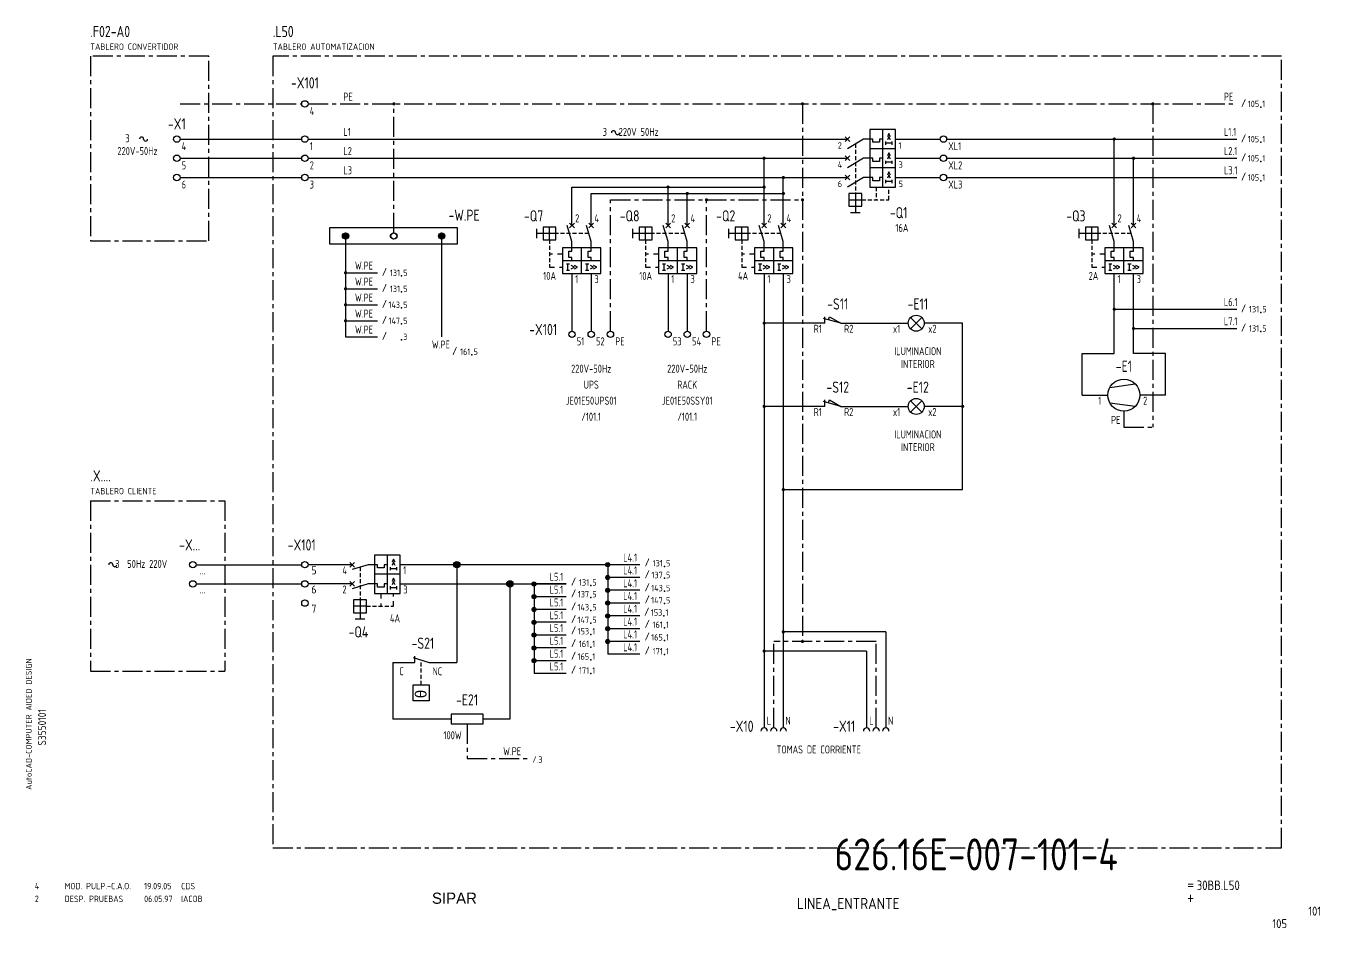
# Model space of a CAD drawing. Extents: x 10 to 414, y 6 to 288.
import ezdxf
from ezdxf.enums import TextEntityAlignment as Align

# ---------------------------------------------------------------- set-up
doc = ezdxf.new("R2010")
doc.units = 0
doc.header["$LTSCALE"] = 5
doc.header["$MEASUREMENT"] = 0
doc.header["$PDSIZE"] = -2
for name, pattern in [('CENTER', [2, 1.25, -0.25, 0.25, -0.25]), ('DASHED', [0.75, 0.5, -0.25]), ('HIDDEN', [0.38, 0.25, -0.13]), ('HIDDEN1', [0.62, 0.31, -0.31])]:
    doc.linetypes.add(name, pattern=pattern)
doc.layers.get('0').update_dxf_attribs({"linetype": 'CONTINUOUS'})
doc.layers.add('CART', color=7, linetype='CONTINUOUS')
doc.styles.add('DIN', font='DIN.shx', dxfattribs={"width": 0.85})
doc.styles.add('GREEKC', font='GREEKC.SHX')
doc.styles.add('ISO', font='DIN', dxfattribs={"width": 0.8})
doc.styles.add('N', font='ROMANS', dxfattribs={"width": 0.85, "height": 3})
doc.styles.add('SIMPLEX', font='SIMPLEX', dxfattribs={"width": 0.85})
doc.styles.add('X', font='UNIV.SHX', dxfattribs={"height": 3.5})

# ---------------------------------------------------------------- blocks, each defined once
blk = doc.blocks.new('B2-20')
at = {"linetype": 'Continuous'}
for centre, start, end in [((-1.25, 0), 0, 180), ((1.25, 0), 180, 0)]:
    blk.add_arc(centre, 1.25, start, end, dxfattribs=at)
blk = doc.blocks.new('BOX')
at = {"color": 3, "style": 'ISO', "width": 0.8}
blk.add_attdef('BOX', (0, 6), '', height=3.5, dxfattribs=at)
at = {"color": 7, "style": 'ISO', "width": 0.8}
blk.add_attdef('DESC', (0, 2), '', height=2, dxfattribs=at)
blk = doc.blocks.new('NOTA')
at = {"color": 5, "linetype": 'Continuous'}
blk.add_line((0, 0), (0, 0), dxfattribs=at)
at = {"color": 3, "style": 'DIN', "width": 0.8}
blk.add_attdef('NOME', text='', height=3.5, dxfattribs=at).set_placement((0, 0), align=Align.MIDDLE)
at = {"color": 7, "style": 'SIMPLEX', "flags": 9}
for tag, p in [('TIPO', (-2.04, -5.14)), ('QUADRO', (-2.04, -7.64))]:
    blk.add_attdef(tag, p, '', height=1, dxfattribs=at)
blk = doc.blocks.new('NORMALE')
at = {"color": 7}
blk.add_circle((0, 0), 1, dxfattribs=at)
at = {"color": 7, "style": 'SIMPLEX', "flags": 9}
for tag, p in [('QUADRO', (-7.5, 4)), ('SEZIONE', (-7.5, 2.5)), ('NUMO', (-7.5, 1)), ('NUMM', (-7.5, -0.5)), ('NOTEM', (-7.5, -2)), ('NOTEV', (-7.5, -3.5)), ('UTENZA', (-7.5, -5)), ('RIP', (-7.5, -6.5)), ('RAGGIO', (-7.5, -8))]:
    blk.add_attdef(tag, p, '', height=1, dxfattribs=at)
at = {"color": 3, "style": 'SIMPLEX', "flags": 8}
for tag, p in [('NUMI', (1.5, 0.5)), ('MORSETTIERA', (1.5, -2.5))]:
    blk.add_attdef(tag, p, '', height=2, dxfattribs=at)
blk = doc.blocks.new('B5-3')
at = {"linetype": 'Continuous', "const_width": 0.5}
blk.add_lwpolyline([(-0.25, 0, 1), (0.25, 0, 1)], format="xyb", close=True, dxfattribs=at)
blk = doc.blocks.new('CEI1076')
blk.add_point((-3.5, -1))
at = {"style": 'ISO'}
blk.add_text('/', height=2.5, dxfattribs=at).set_placement((-8, -1), align=Align.RIGHT)
for tag, height, style, flags, p in [('FG', 2, 'ISO', 8, (-4, -1)), ('#LINEA', 2.5, 'SIMPLEX', 1, (13.5, -4))]:
    blk.add_attdef(tag, text='', height=height, dxfattribs=dict(style=style, flags=flags)).set_placement(p, align=Align.RIGHT)
for tag, p, height, style, flags in [('CAT', (-3, -1), 2, 'ISO', 8), ('PRES', (2.5, -8.5), 2.5, 'SIMPLEX', 9)]:
    blk.add_attdef(tag, p, '', height=height, dxfattribs=dict(style=style, flags=flags))
at = {"color": 7, "linetype": 'Continuous', "style": 'ISO'}
blk.add_attdef('NOME', (3.5, 1), '', height=2.5, dxfattribs=at)
blk = doc.blocks.new('CEI1250')
for radius in [1, 0.75, 0.5, 0.25]:
    blk.add_circle((0, 0), radius)
blk = doc.blocks.new('CROCE')
at = {"color": 7, "linetype": 'DASHED'}
for p, q in [((-0.73, 0.73), (0.73, -0.73)), ((0.73, 0.73), (-0.73, -0.73))]:
    blk.add_line(p, q, dxfattribs=at)
blk = doc.blocks.new('REV2')
at = {"color": 3, "style": 'DIN'}
for s, width, p in [('2', 0.9, (12.45, 13.79)), ('DESP. PRUEBAS', 0.8, (21.76, 13.79)), ('06.05.97', 0.9, (46.59, 13.79)), ('IACOB', 0.9, (58.16, 13.79))]:
    blk.add_text(s, height=2, dxfattribs=dict(at, width=width)).set_placement(p)
blk = doc.blocks.new('3333')
at = {"color": 3, "style": 'DIN'}
for s, width, p in [('4', 0.9, (12.45, 17.79)), ('MOD. PULP.-C.A.O.', 0.8, (21.76, 17.79)), ('19.09.05', 0.9, (46.59, 17.79)), ('CDS', 0.9, (58.16, 17.79))]:
    blk.add_text(s, height=2, dxfattribs=dict(at, width=width)).set_placement(p)

msp = doc.modelspace()

# ---------------------------------------------------------------- linework, layer by layer
at = {"linetype": 'CENTER'}
for p, q in [((57.81, 263.22), (95.81, 263.22)), ((97.81, 263.22), (387.81, 263.22)), ((124.62, 222.92), (124.62, 263.22)), ((252.22, 263.22), (252.22, 95.22)), ((361.58, 263.22), (361.58, 162.22)), ((192.22, 192.22), (192.22, 233.22)), ((192.22, 233.22), (252.22, 233.22)), ((222.22, 192.22), (222.22, 233.22)), ((352.58, 167.22), (352.58, 162.22)), ((352.58, 162.22), (361.58, 162.22)), ((243.22, 68.22), (243.22, 95.22)), ((275.22, 95.22), (243.22, 95.22)), ((275.22, 68.22), (275.22, 95.22)), ((147.44, 69.48), (147.44, 58.69)), ((147.44, 58.69), (166.33, 58.69))]:
    msp.add_line(p, q, dxfattribs=at)
for p, q in [((281.22, 255.22), (273.22, 255.22)), ((273.22, 255.22), (273.22, 237.22)), ((277.22, 255.22), (277.22, 237.22)), ((281.22, 237.22), (281.22, 255.22)), ((57.81, 252.22), (95.81, 252.22)), ((97.81, 252.22), (266.22, 252.22)), ((271.22, 252.22), (266.22, 249.22)), ((274.22, 252.22), (271.22, 252.22)), ((274.22, 251.22), (274.22, 252.22)), ((276.22, 251.22), (274.22, 251.22)), ((276.22, 252.22), (276.22, 251.22)), ((277.22, 252.22), (276.22, 252.22)), ((278.22, 250.47), (278.22, 251.47)), ((280.22, 250.97), (278.22, 250.97)), ((279.22, 253.97), (278.72, 252.97)), ((279.22, 252.97), (278.72, 251.97)), ((279.72, 252.97), (279.22, 253.97)), ((279.72, 251.97), (279.22, 252.97)), ((280.22, 250.47), (280.22, 251.47)), ((281.22, 252.22), (295.22, 252.22)), ((297.22, 252.22), (387.81, 252.22)), ((349.58, 225.22), (349.58, 252.22)), ((281.22, 249.22), (273.22, 249.22)), ((279.22, 247.97), (278.72, 246.97)), ((279.22, 246.97), (278.72, 245.97)), ((279.72, 246.97), (279.22, 247.97)), ((279.72, 245.97), (279.22, 246.97)), ((57.81, 246.22), (95.81, 246.22)), ((97.81, 246.22), (266.22, 246.22)), ((240.22, 225.22), (240.22, 246.22)), ((271.22, 246.22), (266.22, 243.22)), ((274.22, 246.22), (271.22, 246.22)), ((281.22, 243.22), (273.22, 243.22)), ((274.22, 245.22), (274.22, 246.22)), ((276.22, 245.22), (274.22, 245.22)), ((277.22, 246.22), (276.22, 246.22)), ((276.22, 246.22), (276.22, 245.22)), ((278.22, 244.47), (278.22, 245.47)), ((280.22, 244.97), (278.22, 244.97)), ((280.22, 244.47), (280.22, 245.47)), ((281.22, 246.22), (295.22, 246.22)), ((297.22, 246.22), (387.81, 246.22)), ((355.58, 225.22), (355.58, 246.22)), ((57.81, 240.22), (95.81, 240.22)), ((97.81, 240.22), (266.22, 240.22)), ((246.22, 225.22), (246.22, 240.22)), ((271.22, 240.22), (266.22, 237.22)), ((274.22, 240.22), (271.22, 240.22)), ((274.22, 239.22), (274.22, 240.22)), ((276.22, 239.22), (274.22, 239.22)), ((276.22, 240.22), (276.22, 239.22)), ((277.22, 240.22), (276.22, 240.22)), ((278.22, 238.47), (278.22, 239.47)), ((280.22, 238.97), (278.22, 238.97)), ((279.22, 241.97), (278.72, 240.97)), ((279.22, 240.97), (278.72, 239.97)), ((279.72, 240.97), (279.22, 241.97)), ((279.72, 239.97), (279.22, 240.97)), ((280.22, 238.47), (280.22, 239.47)), ((281.22, 240.22), (295.22, 240.22)), ((297.22, 240.22), (387.81, 240.22)), ((180.22, 225.22), (180.22, 237.22)), ((186.22, 225.22), (186.22, 235.22)), ((210.22, 225.22), (210.22, 237.22)), ((216.22, 225.22), (216.22, 235.22)), ((266.72, 235.22), (266.72, 231.22)), ((270.72, 235.22), (266.72, 235.22)), ((268.72, 235.22), (268.72, 229.22)), ((270.72, 231.22), (270.72, 235.22)), ((273.22, 237.22), (281.22, 237.22)), ((266.72, 233.22), (270.72, 233.22)), ((266.72, 231.22), (270.72, 231.22)), ((270.22, 229.22), (267.22, 229.22)), ((169.22, 221.22), (169.22, 224.22)), ((175.22, 222.72), (169.22, 222.72)), ((175.22, 224.72), (171.22, 224.72)), ((171.22, 224.72), (171.22, 220.72)), ((173.22, 220.72), (173.22, 224.72)), ((175.22, 220.72), (175.22, 224.72)), ((180.22, 220.22), (178.72, 225.22)), ((186.22, 220.22), (184.72, 225.22)), ((199.22, 221.22), (199.22, 224.22)), ((205.22, 222.72), (199.22, 222.72)), ((201.22, 224.72), (201.22, 220.72)), ((205.22, 224.72), (201.22, 224.72)), ((203.22, 220.72), (203.22, 224.72)), ((205.22, 220.72), (205.22, 224.72)), ((210.22, 220.22), (208.72, 225.22)), ((216.22, 220.22), (214.72, 225.22)), ((229.22, 221.22), (229.22, 224.22)), ((235.22, 222.72), (229.22, 222.72)), ((235.22, 224.72), (231.22, 224.72)), ((231.22, 224.72), (231.22, 220.72)), ((233.22, 220.72), (233.22, 224.72)), ((235.22, 220.72), (235.22, 224.72)), ((240.22, 220.22), (238.72, 225.22)), ((246.22, 220.22), (244.72, 225.22)), ((338.58, 221.22), (338.58, 224.22)), ((344.58, 222.72), (338.58, 222.72)), ((340.58, 224.72), (340.58, 220.72)), ((344.58, 224.72), (340.58, 224.72)), ((342.58, 220.72), (342.58, 224.72)), ((344.58, 220.72), (344.58, 224.72)), ((349.58, 220.22), (348.08, 225.22)), ((355.58, 220.22), (354.08, 225.22)), ((109.51, 221.94), (109.51, 190.44)), ((139.51, 221.94), (139.51, 190.44)), ((171.22, 220.72), (175.22, 220.72)), ((180.22, 217.22), (180.22, 220.22)), ((186.22, 217.22), (186.22, 220.22)), ((201.22, 220.72), (205.22, 220.72)), ((210.22, 217.22), (210.22, 220.22)), ((216.22, 217.22), (216.22, 220.22)), ((231.22, 220.72), (235.22, 220.72)), ((240.22, 217.22), (240.22, 220.22)), ((246.22, 217.22), (246.22, 220.22)), ((340.58, 220.72), (344.58, 220.72)), ((349.58, 217.22), (349.58, 220.22)), ((355.58, 217.22), (355.58, 220.22)), ((189.22, 218.22), (177.22, 218.22)), ((177.22, 218.22), (177.22, 210.22)), ((179.22, 215.22), (179.22, 217.22)), ((179.22, 217.22), (180.22, 217.22)), ((180.22, 215.22), (179.22, 215.22)), ((180.22, 214.22), (180.22, 215.22)), ((183.22, 210.22), (183.22, 218.22)), ((185.22, 215.22), (185.22, 217.22)), ((185.22, 217.22), (186.22, 217.22)), ((186.22, 215.22), (185.22, 215.22)), ((186.22, 214.22), (186.22, 215.22)), ((189.22, 210.22), (189.22, 218.22)), ((219.22, 218.22), (207.22, 218.22)), ((207.22, 218.22), (207.22, 210.22)), ((209.22, 215.22), (209.22, 217.22)), ((209.22, 217.22), (210.22, 217.22)), ((210.22, 215.22), (209.22, 215.22)), ((210.22, 214.22), (210.22, 215.22)), ((213.22, 210.22), (213.22, 218.22)), ((215.22, 215.22), (215.22, 217.22)), ((215.22, 217.22), (216.22, 217.22)), ((216.22, 215.22), (215.22, 215.22)), ((216.22, 214.22), (216.22, 215.22)), ((219.22, 210.22), (219.22, 218.22)), ((249.22, 218.22), (237.22, 218.22)), ((237.22, 218.22), (237.22, 210.22)), ((239.22, 215.22), (239.22, 217.22)), ((239.22, 217.22), (240.22, 217.22)), ((240.22, 215.22), (239.22, 215.22)), ((240.22, 214.22), (240.22, 215.22)), ((243.22, 210.22), (243.22, 218.22)), ((245.22, 217.22), (246.22, 217.22)), ((245.22, 215.22), (245.22, 217.22)), ((246.22, 215.22), (245.22, 215.22)), ((246.22, 214.22), (246.22, 215.22)), ((249.22, 210.22), (249.22, 218.22)), ((346.58, 218.22), (346.58, 210.22)), ((358.58, 218.22), (346.58, 218.22)), ((348.58, 217.22), (349.58, 217.22)), ((348.58, 215.22), (348.58, 217.22)), ((349.58, 215.22), (348.58, 215.22)), ((349.58, 214.22), (349.58, 215.22)), ((352.58, 210.22), (352.58, 218.22)), ((354.58, 215.22), (354.58, 217.22)), ((354.58, 217.22), (355.58, 217.22)), ((355.58, 215.22), (354.58, 215.22)), ((355.58, 214.22), (355.58, 215.22)), ((358.58, 210.22), (358.58, 218.22)), ((109.51, 210.44), (119.51, 210.44)), ((189.22, 214.22), (177.22, 214.22)), ((177.22, 210.22), (189.22, 210.22)), ((178.47, 213.22), (179.47, 213.22)), ((178.47, 211.22), (179.47, 211.22)), ((178.97, 211.22), (178.97, 213.22)), ((180.97, 212.22), (179.97, 212.72)), ((179.97, 211.72), (180.97, 212.22)), ((180.22, 210.22), (180.22, 192.22)), ((181.97, 212.22), (180.97, 212.72)), ((180.97, 211.72), (181.97, 212.22)), ((184.47, 213.22), (185.47, 213.22)), ((184.47, 211.22), (185.47, 211.22)), ((184.97, 211.22), (184.97, 213.22)), ((186.97, 212.22), (185.97, 212.72)), ((185.97, 211.72), (186.97, 212.22)), ((186.22, 210.22), (186.22, 192.22)), ((187.97, 212.22), (186.97, 212.72)), ((186.97, 211.72), (187.97, 212.22)), ((219.22, 214.22), (207.22, 214.22)), ((207.22, 210.22), (219.22, 210.22)), ((208.47, 213.22), (209.47, 213.22)), ((208.47, 211.22), (209.47, 211.22)), ((208.97, 211.22), (208.97, 213.22)), ((210.97, 212.22), (209.97, 212.72)), ((209.97, 211.72), (210.97, 212.22)), ((210.22, 210.22), (210.22, 192.22)), ((211.97, 212.22), (210.97, 212.72)), ((210.97, 211.72), (211.97, 212.22)), ((214.47, 213.22), (215.47, 213.22)), ((214.47, 211.22), (215.47, 211.22)), ((214.97, 211.22), (214.97, 213.22)), ((216.97, 212.22), (215.97, 212.72)), ((215.97, 211.72), (216.97, 212.22)), ((216.22, 210.22), (216.22, 192.22)), ((217.97, 212.22), (216.97, 212.72)), ((216.97, 211.72), (217.97, 212.22)), ((249.22, 214.22), (237.22, 214.22)), ((237.22, 210.22), (249.22, 210.22)), ((238.47, 213.22), (239.47, 213.22)), ((238.47, 211.22), (239.47, 211.22)), ((238.97, 211.22), (238.97, 213.22)), ((240.97, 212.22), (239.97, 212.72)), ((239.97, 211.72), (240.97, 212.22)), ((240.22, 210.22), (240.22, 68.22)), ((241.97, 212.22), (240.97, 212.72)), ((240.97, 211.72), (241.97, 212.22)), ((244.47, 213.22), (245.47, 213.22)), ((244.47, 211.22), (245.47, 211.22)), ((244.97, 211.22), (244.97, 213.22)), ((246.97, 212.22), (245.97, 212.72)), ((245.97, 211.72), (246.97, 212.22)), ((246.22, 210.22), (246.22, 68.22)), ((247.97, 212.22), (246.97, 212.72)), ((246.97, 211.72), (247.97, 212.22)), ((358.58, 214.22), (346.58, 214.22)), ((346.58, 210.22), (358.58, 210.22)), ((347.83, 213.22), (348.83, 213.22)), ((347.83, 211.22), (348.83, 211.22)), ((348.33, 211.22), (348.33, 213.22)), ((350.33, 212.22), (349.33, 212.72)), ((349.33, 211.72), (350.33, 212.22)), ((349.58, 185.22), (349.58, 210.22)), ((351.33, 212.22), (350.33, 212.72)), ((350.33, 211.72), (351.33, 212.22)), ((353.83, 213.22), (354.83, 213.22)), ((353.83, 211.22), (354.83, 211.22)), ((354.33, 211.22), (354.33, 213.22)), ((356.33, 212.22), (355.33, 212.72)), ((355.33, 211.72), (356.33, 212.22)), ((355.58, 185.22), (355.58, 210.22)), ((357.33, 212.22), (356.33, 212.72)), ((356.33, 211.72), (357.33, 212.22)), ((109.51, 205.44), (119.51, 205.44)), ((109.51, 200.44), (119.51, 200.44)), ((109.51, 195.44), (119.51, 195.44)), ((259.22, 194.69), (240.22, 194.69)), ((264.22, 194.69), (258.72, 196.19)), ((259.22, 194.69), (259.22, 196.69)), ((260.36, 195.75), (260.63, 196.71)), ((260.63, 196.71), (264.22, 194.69)), ((264.22, 194.69), (285.22, 194.69)), ((302.22, 194.69), (290.22, 194.69)), ((302.22, 142.69), (302.22, 194.69)), ((109.51, 190.44), (119.51, 190.44)), ((339.58, 185.22), (349.58, 185.22)), ((339.58, 172.22), (339.58, 185.22)), ((365.58, 185.22), (355.58, 185.22)), ((365.58, 172.22), (365.58, 185.22)), ((348.18, 174.59), (356.14, 175.73)), ((264.22, 168.69), (258.72, 170.19)), ((259.22, 168.69), (259.22, 170.69)), ((260.36, 169.75), (260.63, 170.71)), ((260.63, 170.71), (264.22, 168.69)), ((339.58, 172.22), (347.58, 172.22)), ((348.18, 169.85), (356.14, 168.71)), ((365.58, 172.22), (357.58, 172.22)), ((259.22, 168.69), (240.22, 168.69)), ((264.22, 168.69), (285.22, 168.69)), ((302.22, 168.69), (290.22, 168.69)), ((246.22, 142.69), (302.22, 142.69)), ((278.22, 98.22), (278.22, 68.22)), ((272.22, 92.22), (272.22, 68.22))]:
    msp.add_line(p, q)
at = {"linetype": 'HIDDEN'}
for p, q in [((268.72, 250.72), (268.72, 235.22)), ((275.22, 237.22), (275.22, 233.22)), ((279.22, 233.22), (279.22, 237.22)), ((270.72, 233.22), (279.22, 233.22)), ((185.47, 222.72), (175.22, 222.72)), ((215.47, 222.72), (205.22, 222.72)), ((245.47, 222.72), (235.22, 222.72)), ((354.83, 222.72), (344.58, 222.72)), ((173.22, 220.72), (173.22, 212.22)), ((203.22, 220.72), (203.22, 212.22)), ((233.22, 220.72), (233.22, 212.22)), ((342.58, 220.72), (342.58, 212.22))]:
    msp.add_line(p, q, dxfattribs=at)
at = {"linetype": 'Continuous'}
for p, q in [((180.22, 237.22), (240.22, 237.22)), ((186.22, 235.22), (246.22, 235.22)), ((349.58, 199.05), (387.8, 199.05)), ((289.49, 192.92), (285.95, 196.46)), ((285.95, 192.92), (289.49, 196.46)), ((355.58, 193.05), (387.8, 193.05)), ((285.95, 166.92), (289.49, 170.46)), ((289.49, 166.92), (285.95, 170.46)), ((191.38, 119.22), (191.38, 91.22)), ((168.37, 113.22), (168.37, 85.22)), ((278.22, 98.22), (246.22, 98.22)), ((272.22, 92.22), (240.22, 92.22))]:
    msp.add_line(p, q, dxfattribs=at)
at = {"color": 4}
for p, q in [((144.51, 224.44), (104.51, 224.44)), ((104.51, 224.44), (104.51, 219.44)), ((144.51, 219.44), (144.51, 224.44)), ((104.51, 219.44), (144.51, 219.44))]:
    msp.add_line(p, q, dxfattribs=at)
at = {"color": 7, "linetype": 'DASHED'}
for p, q in [((179.49, 225.95), (180.95, 224.49)), ((180.95, 225.95), (179.49, 224.49)), ((185.49, 225.95), (186.95, 224.49)), ((186.95, 225.95), (185.49, 224.49)), ((210.95, 225.95), (209.49, 224.49)), ((209.49, 225.95), (210.95, 224.49)), ((216.95, 225.95), (215.49, 224.49)), ((215.49, 225.95), (216.95, 224.49)), ((110.79, 119.95), (112.25, 118.49)), ((112.25, 119.95), (110.79, 118.49)), ((112.25, 113.95), (110.79, 112.49)), ((110.79, 113.95), (112.25, 112.49))]:
    msp.add_line(p, q, dxfattribs=at)
at = {"linetype": 'HIDDEN1'}
for p, q in [((177.22, 216.22), (173.22, 216.22)), ((207.22, 216.22), (203.22, 216.22)), ((237.22, 216.22), (233.22, 216.22)), ((346.58, 216.22), (342.58, 216.22)), ((173.22, 212.22), (177.22, 212.22)), ((203.22, 212.22), (207.22, 212.22)), ((233.22, 212.22), (237.22, 212.22)), ((342.58, 212.22), (346.58, 212.22))]:
    msp.add_line(p, q, dxfattribs=at)
at = {"color": 3, "linetype": 'CENTER'}
for p, q in [((29.81, 139.22), (71.81, 139.22)), ((29.81, 139.22), (29.81, 85.91)), ((71.81, 139.22), (71.81, 85.91)), ((29.81, 85.91), (71.81, 85.91))]:
    msp.add_line(p, q, dxfattribs=at)
at = {"color": 7}
for p, q in [((126.52, 122.22), (118.52, 122.22)), ((118.52, 122.22), (118.52, 110.22)), ((122.52, 122.22), (122.52, 110.22)), ((126.52, 110.22), (126.52, 122.22)), ((62.81, 119.22), (95.81, 119.22)), ((111.52, 119.22), (97.81, 119.22)), ((116.52, 119.22), (111.52, 117.72)), ((119.52, 119.22), (116.52, 119.22)), ((119.52, 118.22), (119.52, 119.22)), ((121.52, 118.22), (119.52, 118.22)), ((121.52, 119.22), (121.52, 118.22)), ((122.52, 119.22), (121.52, 119.22)), ((123.52, 117.47), (123.52, 118.47)), ((125.52, 117.97), (123.52, 117.97)), ((124.52, 120.97), (124.02, 119.97)), ((124.52, 119.97), (124.02, 118.97)), ((125.02, 119.97), (124.52, 120.97)), ((125.02, 118.97), (124.52, 119.97)), ((125.52, 117.47), (125.52, 118.47)), ((144.27, 119.22), (144.27, 88.68)), ((62.81, 113.22), (95.81, 113.22)), ((111.52, 113.22), (97.81, 113.22)), ((116.52, 113.22), (111.52, 111.72)), ((119.52, 113.22), (116.52, 113.22)), ((126.52, 116.22), (118.52, 116.22)), ((119.52, 112.22), (119.52, 113.22)), ((122.52, 113.22), (121.52, 113.22)), ((121.52, 113.22), (121.52, 112.22)), ((124.52, 114.97), (124.02, 113.97)), ((124.52, 113.97), (124.02, 112.97)), ((125.02, 113.97), (124.52, 114.97)), ((125.02, 112.97), (124.52, 113.97)), ((126.52, 113.22), (178.41, 113.22)), ((160.84, 113.22), (160.84, 70.98)), ((118.52, 110.22), (126.52, 110.22)), ((121.52, 112.22), (119.52, 112.22)), ((123.52, 111.47), (123.52, 112.47)), ((125.52, 111.97), (123.52, 111.97)), ((125.52, 111.47), (125.52, 112.47)), ((116.02, 108.22), (112.02, 108.22)), ((112.02, 108.22), (112.02, 104.22)), ((116.02, 106.22), (112.02, 106.22)), ((114.02, 108.22), (114.02, 102.22)), ((116.02, 104.22), (116.02, 108.22)), ((112.02, 104.22), (116.02, 104.22)), ((115.52, 102.22), (112.52, 102.22)), ((130.66, 90.18), (135.66, 88.68)), ((124.27, 88.68), (124.27, 70.98)), ((124.27, 88.68), (131.16, 88.68)), ((135.66, 88.68), (144.27, 88.68)), ((130.66, 81.68), (135.66, 81.68)), ((130.66, 76.68), (130.66, 81.68)), ((135.66, 81.68), (135.66, 76.68)), ((135.66, 76.68), (130.66, 76.68))]:
    msp.add_line(p, q, dxfattribs=at)
at = {"color": 7, "linetype": 'HIDDEN'}
for p, q in [((114.02, 118.47), (114.02, 108.22)), ((116.02, 106.22), (124.52, 106.22)), ((133.16, 81.68), (133.16, 89.43))]:
    msp.add_line(p, q, dxfattribs=at)
at = {"color": 7, "linetype": 'Continuous'}
for p, q in [((191.38, 119.22), (126.52, 119.22)), ((201.41, 119.22), (191.38, 119.22)), ((178.41, 113.22), (168.37, 113.22)), ((201.41, 115.22), (191.38, 115.22)), ((178.41, 109.22), (168.37, 109.22)), ((201.41, 111.22), (191.38, 111.22)), ((178.41, 105.22), (168.37, 105.22)), ((201.41, 107.22), (191.38, 107.22)), ((178.41, 101.22), (168.37, 101.22)), ((201.41, 103.22), (191.38, 103.22)), ((178.41, 97.22), (168.37, 97.22)), ((201.41, 99.22), (191.38, 99.22)), ((201.41, 99.22), (191.38, 99.22)), ((178.41, 93.22), (168.37, 93.22)), ((178.41, 93.22), (168.37, 93.22)), ((201.41, 95.22), (191.38, 95.22)), ((131.16, 88.68), (131.16, 90.68)), ((178.41, 89.22), (168.37, 89.22)), ((201.41, 91.22), (191.38, 91.22)), ((178.41, 85.22), (168.37, 85.22)), ((142.44, 70.98), (124.27, 70.98)), ((142.44, 72.48), (142.44, 69.48)), ((152.44, 72.48), (142.44, 72.48)), ((142.44, 69.48), (152.44, 69.48)), ((152.44, 69.48), (152.44, 72.48)), ((160.84, 70.98), (152.44, 70.98))]:
    msp.add_line(p, q, dxfattribs=at)
at = {"color": 7, "linetype": 'HIDDEN1'}
for p, q in [((120.52, 110.22), (120.52, 106.22)), ((124.52, 106.22), (124.52, 110.22))]:
    msp.add_line(p, q, dxfattribs=at)
at = {"color": 3, "linetype": 'CENTER'}
for points in [[(29.81, 278.09), (29.81, 220.44), (66.81, 220.44), (66.81, 278.09)], [(401.81, 278.09), (86.81, 278.09), (86.81, 30.76), (401.81, 30.76)]]:
    msp.add_lwpolyline(points, close=True, dxfattribs=at)
at = {"linetype": 'Continuous', "const_width": 0.5}
for points in [[(239.97, 246.22, 1), (240.47, 246.22, 1)], [(245.97, 240.22, 1), (246.47, 240.22, 1)], [(209.97, 237.22, 1), (210.47, 237.22, 1)], [(215.97, 235.22, 1), (216.47, 235.22, 1)], [(239.97, 237.22, 1), (240.47, 237.22, 1)], [(245.97, 235.22, 1), (246.47, 235.22, 1)], [(221.97, 233.22, 1), (222.47, 233.22, 1)], [(251.97, 233.22, 1), (252.47, 233.22, 1)], [(240.47, 194.69, -1), (239.97, 194.69, -1)], [(240.47, 168.69, -1), (239.97, 168.69, -1)], [(302.47, 168.69, -1), (301.97, 168.69, -1)], [(246.47, 142.69, -1), (245.97, 142.69, -1)], [(245.97, 98.22, 1), (246.47, 98.22, 1)], [(251.97, 95.22, 1), (252.47, 95.22, 1)], [(239.97, 92.22, 1), (240.47, 92.22, 1)]]:
    msp.add_lwpolyline(points, format="xyb", close=True, dxfattribs=at)
for points, const_width in [([(109.01, 221.94, 1), (110.01, 221.94, 1)], 1), ([(140.01, 221.94, -1), (139.01, 221.94, -1)], 1), ([(109.26, 210.44, 1), (109.76, 210.44, 1)], 0.5), ([(109.26, 205.44, 1), (109.76, 205.44, 1)], 0.5), ([(109.26, 200.44, 1), (109.76, 200.44, 1)], 0.5), ([(109.26, 195.44, 1), (109.76, 195.44, 1)], 0.5)]:
    msp.add_lwpolyline(points, format="xyb", close=True, dxfattribs=dict(const_width=const_width))
for centre, radius in [((109.51, 221.94), 1), ((124.51, 221.94), 1), ((139.51, 221.94), 1), ((287.72, 194.69), 2.5), ((352.58, 172.22), 5), ((287.72, 168.69), 2.5)]:
    msp.add_circle(centre, radius)
at = {"linetype": 'Continuous'}
msp.add_circle((124.62, 221.94), 0.981, dxfattribs=at)
for centre in [(240.22, 67.22), (243.22, 67.22), (246.22, 67.22), (272.22, 67.22), (275.22, 67.22), (278.22, 67.22)]:
    msp.add_arc(centre, 1, 0, 180)

# ---------------------------------------------------------------- block references
for name, p, values in [('BOX', (29.81, 278.09), {'BOX': '.F02-A0', 'DESC': 'TABLERO CONVERTIDOR'}), ('BOX', (86.81, 278.09), {'BOX': '.L50', 'DESC': 'TABLERO AUTOMATIZACION'}), ('NOTA', (282.22, 229.22), {'NOME': '-Q1'}), ('NOTA', (146.51, 228.44), {'NOME': '-W.PE'}), ('NOTA', (168.22, 228.22), {'NOME': '-Q7'}), ('NOTA', (198.22, 228.22), {'NOME': '-Q8'}), ('NOTA', (228.22, 228.22), {'NOME': '-Q2'}), ('NOTA', (337.58, 228.22), {'NOME': '-Q3'}), ('NOTA', (171.22, 192.72), {'NOME': '-X101'}), ('NOTA', (352.58, 181.22), {'NOME': '-E1'}), ('BOX', (29.81, 139.22), {'BOX': '.X....', 'DESC': 'TABLERO CLIENTE'}), ('NOTA', (113.52, 98.22), {'NOME': '-Q4'}), ('NOTA', (133.66, 94.68), {'NOME': '-S21'}), ('NOTA', (147.44, 76.98), {'NOME': '-E21'}), ('NOTA', (233.22, 68.72), {'NOME': '-X10'}), ('NOTA', (265.22, 68.72), {'NOME': '-X11'})]:
    msp.add_blockref(name, p).add_auto_attribs(values)
at = {"color": 3, "linetype": 'Continuous'}
ref = msp.add_blockref('NORMALE', (96.81, 263.22), dxfattribs=at)
ref.add_attrib('NUMI', '4', (98.31, 259.76), dxfattribs={"color": 7, "height": 2.5, "style": 'DIN', "width": 0.8, "flags": 8})
for p in [(124.62, 263.22), (252.22, 263.22), (361.58, 263.22), (349.58, 252.22), (355.58, 246.22), (349.58, 199.05), (355.58, 193.05)]:
    msp.add_blockref('B5-3', p)
ref = msp.add_blockref('CEI1076', (398.81, 263.22))
ref.add_attrib('NOME', 'PE', (383.81, 264.22), dxfattribs={"color": 7, "linetype": 'Continuous', "height": 2.5, "style": 'DIN', "width": 0.8})
ref.add_attrib('FG', '105', dxfattribs={"height": 2, "style": 'DIN', "width": 0.8, "flags": 8}).set_placement((394.81, 262.22), align=Align.RIGHT)
ref.add_attrib('CAT', '1', (395.81, 262.22), dxfattribs={"height": 2, "style": 'DIN', "width": 0.8, "flags": 8})
at = {"xscale": 0.5, "yscale": 0.5, "zscale": 0.5}
for p in [(193.81, 254.22), (46.45, 252.22)]:
    msp.add_blockref('B2-20', p, dxfattribs=at)
ref = msp.add_blockref('CEI1076', (398.81, 252.22))
ref.add_attrib('NOME', 'L1.1', (383.81, 253.22), dxfattribs={"color": 7, "linetype": 'Continuous', "height": 2.5, "style": 'DIN', "width": 0.8})
ref.add_attrib('FG', '105', dxfattribs={"height": 2, "style": 'DIN', "width": 0.8, "flags": 8}).set_placement((394.81, 251.22), align=Align.RIGHT)
ref.add_attrib('CAT', '1', (395.81, 251.22), dxfattribs={"height": 2, "style": 'DIN', "width": 0.8, "flags": 8})
at = {"color": 3, "linetype": 'Continuous'}
ref = msp.add_blockref('NORMALE', (56.81, 252.22), dxfattribs=at)
ref.add_attrib('NUMI', '4', (58.31, 248.76), dxfattribs={"color": 7, "height": 2.5, "style": 'DIN', "width": 0.8, "flags": 8})
ref = msp.add_blockref('NORMALE', (96.81, 252.22), dxfattribs=at)
ref.add_attrib('NUMI', '1', (98.31, 248.76), dxfattribs={"color": 7, "height": 2.5, "style": 'DIN', "width": 0.8, "flags": 8})
at = {"linetype": 'Continuous'}
for name, p in [('CROCE', (266.22, 252.22)), ('CROCE', (266.22, 246.22)), ('CROCE', (266.22, 240.22)), ('CROCE', (240.22, 225.22)), ('CROCE', (246.22, 225.22)), ('CROCE', (349.58, 225.22)), ('CROCE', (355.58, 225.22)), ('3333', (0, 0)), ('REV2', (0, 0))]:
    msp.add_blockref(name, p, dxfattribs=at)
at = {"color": 3, "linetype": 'Continuous'}
ref = msp.add_blockref('NORMALE', (296.22, 252.22), dxfattribs=at)
ref.add_attrib('NUMI', 'XL1', (297.72, 248.76), dxfattribs={"color": 7, "height": 2.5, "style": 'DIN', "width": 0.8, "flags": 8})
ref = msp.add_blockref('NORMALE', (56.81, 246.22), dxfattribs=at)
ref.add_attrib('NUMI', '5', (58.31, 242.76), dxfattribs={"color": 7, "height": 2.5, "style": 'DIN', "width": 0.8, "flags": 8})
ref = msp.add_blockref('NORMALE', (96.81, 246.22), dxfattribs=at)
ref.add_attrib('NUMI', '2', (98.31, 242.76), dxfattribs={"color": 7, "height": 2.5, "style": 'DIN', "width": 0.8, "flags": 8})
ref = msp.add_blockref('NORMALE', (296.22, 246.22), dxfattribs=at)
ref.add_attrib('NUMI', 'XL2', (297.72, 242.76), dxfattribs={"color": 7, "height": 2.5, "style": 'DIN', "width": 0.8, "flags": 8})
ref = msp.add_blockref('CEI1076', (398.81, 246.22))
ref.add_attrib('NOME', 'L2.1', (383.81, 247.22), dxfattribs={"color": 7, "linetype": 'Continuous', "height": 2.5, "style": 'DIN', "width": 0.8})
ref.add_attrib('FG', '105', dxfattribs={"height": 2, "style": 'DIN', "width": 0.8, "flags": 8}).set_placement((394.81, 245.22), align=Align.RIGHT)
ref.add_attrib('CAT', '1', (395.81, 245.22), dxfattribs={"height": 2, "style": 'DIN', "width": 0.8, "flags": 8})
ref = msp.add_blockref('CEI1076', (398.81, 240.22))
ref.add_attrib('NOME', 'L3.1', (383.81, 241.22), dxfattribs={"color": 7, "linetype": 'Continuous', "height": 2.5, "style": 'DIN', "width": 0.8})
ref.add_attrib('FG', '105', dxfattribs={"height": 2, "style": 'DIN', "width": 0.8, "flags": 8}).set_placement((394.81, 239.22), align=Align.RIGHT)
ref.add_attrib('CAT', '1', (395.81, 239.22), dxfattribs={"height": 2, "style": 'DIN', "width": 0.8, "flags": 8})
ref = msp.add_blockref('NORMALE', (56.81, 240.22), dxfattribs=at)
ref.add_attrib('NUMI', '6', (58.31, 236.76), dxfattribs={"color": 7, "height": 2.5, "style": 'DIN', "width": 0.8, "flags": 8})
ref = msp.add_blockref('NORMALE', (96.81, 240.22), dxfattribs=at)
ref.add_attrib('NUMI', '3', (98.31, 236.76), dxfattribs={"color": 7, "height": 2.5, "style": 'DIN', "width": 0.8, "flags": 8})
ref = msp.add_blockref('NORMALE', (296.22, 240.22), dxfattribs=at)
ref.add_attrib('NUMI', 'XL3', (297.72, 236.76), dxfattribs={"color": 7, "height": 2.5, "style": 'DIN', "width": 0.8, "flags": 8})
ref = msp.add_blockref('CEI1076', (130.51, 210.44))
ref.add_attrib('NOME', 'W.PE', (112.44, 211.44), dxfattribs={"color": 7, "linetype": 'Continuous', "height": 2.5, "style": 'DIN', "width": 0.8})
ref.add_attrib('FG', '131', dxfattribs={"height": 2, "style": 'DIN', "width": 0.8, "flags": 8}).set_placement((126.51, 209.44), align=Align.RIGHT)
ref.add_attrib('CAT', '5', (127.51, 209.44), dxfattribs={"height": 2, "style": 'DIN', "width": 0.8, "flags": 8})
ref = msp.add_blockref('CEI1076', (130.51, 205.44))
ref.add_attrib('NOME', 'W.PE', (112.44, 206.44), dxfattribs={"color": 7, "linetype": 'Continuous', "height": 2.5, "style": 'DIN', "width": 0.8})
ref.add_attrib('FG', '131', dxfattribs={"height": 2, "style": 'DIN', "width": 0.8, "flags": 8}).set_placement((126.51, 204.44), align=Align.RIGHT)
ref.add_attrib('CAT', '5', (127.51, 204.44), dxfattribs={"height": 2, "style": 'DIN', "width": 0.8, "flags": 8})
ref = msp.add_blockref('CEI1076', (130.51, 200.44))
ref.add_attrib('NOME', 'W.PE', (112.44, 201.44), dxfattribs={"color": 7, "linetype": 'Continuous', "height": 2.5, "style": 'DIN', "width": 0.8})
ref.add_attrib('FG', '143', dxfattribs={"height": 2, "style": 'DIN', "width": 0.8, "flags": 8}).set_placement((126.51, 199.44), align=Align.RIGHT)
ref.add_attrib('CAT', '5', (127.51, 199.44), dxfattribs={"height": 2, "style": 'DIN', "width": 0.8, "flags": 8})
ref = msp.add_blockref('NOTA', (263.22, 200.69), dxfattribs=dict(xscale=-1))
ref.add_attrib('NOME', '-S11', dxfattribs={"color": 3, "height": 3.5, "style": 'DIN', "width": 0.8}).set_placement((263.22, 200.69), align=Align.MIDDLE)
ref = msp.add_blockref('NOTA', (288.22, 200.69), dxfattribs=dict(xscale=-1))
ref.add_attrib('NOME', '-E11', dxfattribs={"color": 3, "height": 3.5, "style": 'DIN', "width": 0.8}).set_placement((288.22, 200.69), align=Align.MIDDLE)
ref = msp.add_blockref('CEI1076', (398.8, 199.05))
ref.add_attrib('NOME', 'L6.1', (383.8, 200.05), dxfattribs={"color": 7, "linetype": 'Continuous', "height": 2.5, "style": 'DIN', "width": 0.8})
ref.add_attrib('FG', '131', dxfattribs={"height": 2, "style": 'DIN', "width": 0.8, "flags": 8}).set_placement((394.8, 198.05), align=Align.RIGHT)
ref.add_attrib('CAT', '5', (395.8, 198.05), dxfattribs={"height": 2, "style": 'DIN', "width": 0.8, "flags": 8})
ref = msp.add_blockref('CEI1076', (130.51, 195.44))
ref.add_attrib('NOME', 'W.PE', (112.44, 196.44), dxfattribs={"color": 7, "linetype": 'Continuous', "height": 2.5, "style": 'DIN', "width": 0.8})
ref.add_attrib('FG', '147', dxfattribs={"height": 2, "style": 'DIN', "width": 0.8, "flags": 8}).set_placement((126.51, 194.44), align=Align.RIGHT)
ref.add_attrib('CAT', '5', (127.51, 194.44), dxfattribs={"height": 2, "style": 'DIN', "width": 0.8, "flags": 8})
ref = msp.add_blockref('CEI1076', (398.8, 193.05))
ref.add_attrib('NOME', 'L7.1', (383.8, 194.05), dxfattribs={"color": 7, "linetype": 'Continuous', "height": 2.5, "style": 'DIN', "width": 0.8})
ref.add_attrib('FG', '131', dxfattribs={"height": 2, "style": 'DIN', "width": 0.8, "flags": 8}).set_placement((394.8, 192.05), align=Align.RIGHT)
ref.add_attrib('CAT', '5', (395.8, 192.05), dxfattribs={"height": 2, "style": 'DIN', "width": 0.8, "flags": 8})
ref = msp.add_blockref('CEI1076', (130.51, 190.44))
ref.add_attrib('NOME', 'W.PE', (112.44, 191.44), dxfattribs={"color": 7, "linetype": 'Continuous', "height": 2.5, "style": 'DIN', "width": 0.8})
ref.add_attrib('CAT', '3', (127.51, 189.44), dxfattribs={"height": 2, "style": 'DIN', "width": 0.8, "flags": 8})
ref = msp.add_blockref('NORMALE', (180.22, 191.22), dxfattribs=at)
ref.add_attrib('NUMI', '51', (181.72, 187.76), dxfattribs={"color": 7, "height": 2.5, "style": 'DIN', "width": 0.8, "flags": 8})
ref = msp.add_blockref('NORMALE', (186.22, 191.22), dxfattribs=at)
ref.add_attrib('NUMI', '52', (187.72, 187.76), dxfattribs={"color": 7, "height": 2.5, "style": 'DIN', "width": 0.8, "flags": 8})
ref = msp.add_blockref('NORMALE', (192.22, 191.22), dxfattribs=at)
ref.add_attrib('NUMI', 'PE', (193.72, 187.76), dxfattribs={"color": 7, "height": 2.5, "style": 'DIN', "width": 0.8, "flags": 8})
ref = msp.add_blockref('NORMALE', (210.22, 191.22), dxfattribs=at)
ref.add_attrib('NUMI', '53', (211.72, 187.76), dxfattribs={"color": 7, "height": 2.5, "style": 'DIN', "width": 0.8, "flags": 8})
ref = msp.add_blockref('NORMALE', (216.22, 191.22), dxfattribs=at)
ref.add_attrib('NUMI', '54', (217.72, 187.76), dxfattribs={"color": 7, "height": 2.5, "style": 'DIN', "width": 0.8, "flags": 8})
ref = msp.add_blockref('NORMALE', (222.22, 191.22), dxfattribs=at)
ref.add_attrib('NUMI', 'PE', (223.72, 187.76), dxfattribs={"color": 7, "height": 2.5, "style": 'DIN', "width": 0.8, "flags": 8})
ref = msp.add_blockref('CEI1076', (152.46, 185.77))
ref.add_attrib('NOME', 'W.PE', (136.46, 186.77), dxfattribs={"color": 7, "linetype": 'Continuous', "height": 2.5, "style": 'DIN', "width": 0.8})
ref.add_attrib('FG', '161', dxfattribs={"height": 2, "style": 'DIN', "width": 0.8, "flags": 8}).set_placement((148.46, 184.77), align=Align.RIGHT)
ref.add_attrib('CAT', '5', (149.46, 184.77), dxfattribs={"height": 2, "style": 'DIN', "width": 0.8, "flags": 8})
ref = msp.add_blockref('NOTA', (263.22, 174.69), dxfattribs=dict(xscale=-1))
ref.add_attrib('NOME', '-S12', dxfattribs={"color": 3, "height": 3.5, "style": 'DIN', "width": 0.8}).set_placement((263.22, 174.69), align=Align.MIDDLE)
ref = msp.add_blockref('NOTA', (288.22, 174.69), dxfattribs=dict(xscale=-1))
ref.add_attrib('NOME', '-E12', dxfattribs={"color": 3, "height": 3.5, "style": 'DIN', "width": 0.8}).set_placement((288.22, 174.69), align=Align.MIDDLE)
at = {"color": 3, "xscale": 0.5, "yscale": 0.5, "zscale": 0.5}
msp.add_blockref('B2-20', (36.81, 119.22), dxfattribs=at)
at = {"color": 3, "linetype": 'DASHED'}
ref = msp.add_blockref('NORMALE', (61.81, 119.22), dxfattribs=at)
ref.add_attrib('NUMI', '...', (63.81, 116.22), dxfattribs={"linetype": 'Continuous', "height": 2.5, "style": 'ISO', "width": 0.95})
ref = msp.add_blockref('NORMALE', (96.81, 119.22), dxfattribs=at)
ref.add_attrib('NUMI', '5', (98.81, 116.22), dxfattribs={"linetype": 'Continuous', "height": 2.5, "style": 'ISO', "width": 0.95})
at = {"color": 7, "linetype": 'Continuous'}
for p in [(144.27, 119.22), (160.84, 113.22)]:
    msp.add_blockref('CEI1250', p, dxfattribs=at)
at = {"color": 7, "linetype": 'Continuous', "xscale": 0.6400000000000001, "yscale": 0.6400000000000001, "zscale": 0.6400000000000001}
for p in [(191.38, 119.22), (168.37, 113.22), (191.38, 115.22), (168.37, 109.22), (191.38, 111.22), (168.37, 105.22), (191.38, 107.22), (168.37, 101.22), (191.38, 103.22), (168.37, 97.22), (191.38, 99.22), (168.37, 93.22), (191.38, 95.22), (168.37, 89.22)]:
    msp.add_blockref('CEI1250', p, dxfattribs=at)
ref = msp.add_blockref('CEI1076', (212.57, 119.67))
ref.add_attrib('FG', '131', dxfattribs={"height": 2, "style": 'DIN', "width": 0.8, "flags": 8}).set_placement((208.57, 118.67), align=Align.RIGHT)
ref.add_attrib('CAT', '5', (209.57, 118.67), dxfattribs={"height": 2, "style": 'DIN', "width": 0.8, "flags": 8})
ref = msp.add_blockref('CEI1076', (212.57, 115.99))
ref.add_attrib('FG', '137', dxfattribs={"height": 2, "style": 'DIN', "width": 0.8, "flags": 8}).set_placement((208.57, 114.99), align=Align.RIGHT)
ref.add_attrib('CAT', '5', (209.57, 114.99), dxfattribs={"height": 2, "style": 'DIN', "width": 0.8, "flags": 8})
at = {"color": 3, "linetype": 'DASHED'}
ref = msp.add_blockref('NORMALE', (61.81, 113.22), dxfattribs=at)
ref.add_attrib('NUMI', '...', (63.81, 110.22), dxfattribs={"linetype": 'Continuous', "height": 2.5, "style": 'ISO', "width": 0.95})
ref = msp.add_blockref('NORMALE', (96.81, 113.22), dxfattribs=at)
ref.add_attrib('NUMI', '6', (98.81, 110.22), dxfattribs={"linetype": 'Continuous', "height": 2.5, "style": 'ISO', "width": 0.95})
ref = msp.add_blockref('CEI1076', (189.56, 113.67))
ref.add_attrib('FG', '131', dxfattribs={"height": 2, "style": 'DIN', "width": 0.8, "flags": 8}).set_placement((185.56, 112.67), align=Align.RIGHT)
ref.add_attrib('CAT', '5', (186.56, 112.67), dxfattribs={"height": 2, "style": 'DIN', "width": 0.8, "flags": 8})
ref = msp.add_blockref('CEI1076', (212.57, 111.91))
ref.add_attrib('FG', '143', dxfattribs={"height": 2, "style": 'DIN', "width": 0.8, "flags": 8}).set_placement((208.57, 110.91), align=Align.RIGHT)
ref.add_attrib('CAT', '5', (209.57, 110.91), dxfattribs={"height": 2, "style": 'DIN', "width": 0.8, "flags": 8})
ref = msp.add_blockref('CEI1076', (189.56, 109.99))
ref.add_attrib('FG', '137', dxfattribs={"height": 2, "style": 'DIN', "width": 0.8, "flags": 8}).set_placement((185.56, 108.99), align=Align.RIGHT)
ref.add_attrib('CAT', '5', (186.56, 108.99), dxfattribs={"height": 2, "style": 'DIN', "width": 0.8, "flags": 8})
ref = msp.add_blockref('CEI1076', (212.57, 108.1))
ref.add_attrib('FG', '147', dxfattribs={"height": 2, "style": 'DIN', "width": 0.8, "flags": 8}).set_placement((208.57, 107.1), align=Align.RIGHT)
ref.add_attrib('CAT', '5', (209.57, 107.1), dxfattribs={"height": 2, "style": 'DIN', "width": 0.8, "flags": 8})
ref = msp.add_blockref('NORMALE', (96.81, 107.22), dxfattribs=at)
ref.add_attrib('NUMI', '7', (98.81, 104.22), dxfattribs={"linetype": 'Continuous', "height": 2.5, "style": 'ISO', "width": 0.95})
ref = msp.add_blockref('CEI1076', (189.56, 105.91))
ref.add_attrib('FG', '143', dxfattribs={"height": 2, "style": 'DIN', "width": 0.8, "flags": 8}).set_placement((185.56, 104.91), align=Align.RIGHT)
ref.add_attrib('CAT', '5', (186.56, 104.91), dxfattribs={"height": 2, "style": 'DIN', "width": 0.8, "flags": 8})
ref = msp.add_blockref('CEI1076', (212.43, 104.28))
ref.add_attrib('FG', '153', dxfattribs={"height": 2, "style": 'DIN', "width": 0.8, "flags": 8}).set_placement((208.43, 103.28), align=Align.RIGHT)
ref.add_attrib('CAT', '1', (209.43, 103.28), dxfattribs={"height": 2, "style": 'DIN', "width": 0.8, "flags": 8})
ref = msp.add_blockref('CEI1076', (189.56, 101.96))
ref.add_attrib('FG', '147', dxfattribs={"height": 2, "style": 'DIN', "width": 0.8, "flags": 8}).set_placement((185.56, 100.96), align=Align.RIGHT)
ref.add_attrib('CAT', '5', (186.56, 100.96), dxfattribs={"height": 2, "style": 'DIN', "width": 0.8, "flags": 8})
ref = msp.add_blockref('CEI1076', (212.57, 100.47))
ref.add_attrib('FG', '161', dxfattribs={"height": 2, "style": 'DIN', "width": 0.8, "flags": 8}).set_placement((208.57, 99.47), align=Align.RIGHT)
ref.add_attrib('CAT', '1', (209.57, 99.47), dxfattribs={"height": 2, "style": 'DIN', "width": 0.8, "flags": 8})
ref = msp.add_blockref('CEI1076', (189.56, 98.42))
ref.add_attrib('FG', '153', dxfattribs={"height": 2, "style": 'DIN', "width": 0.8, "flags": 8}).set_placement((185.56, 97.42), align=Align.RIGHT)
ref.add_attrib('CAT', '1', (186.56, 97.42), dxfattribs={"height": 2, "style": 'DIN', "width": 0.8, "flags": 8})
ref = msp.add_blockref('CEI1076', (212.57, 96.52))
ref.add_attrib('FG', '165', dxfattribs={"height": 2, "style": 'DIN', "width": 0.8, "flags": 8}).set_placement((208.57, 95.52), align=Align.RIGHT)
ref.add_attrib('CAT', '1', (209.57, 95.52), dxfattribs={"height": 2, "style": 'DIN', "width": 0.8, "flags": 8})
ref = msp.add_blockref('CEI1076', (189.56, 94.47))
ref.add_attrib('FG', '161', dxfattribs={"height": 2, "style": 'DIN', "width": 0.8, "flags": 8}).set_placement((185.56, 93.47), align=Align.RIGHT)
ref.add_attrib('CAT', '1', (186.56, 93.47), dxfattribs={"height": 2, "style": 'DIN', "width": 0.8, "flags": 8})
ref = msp.add_blockref('CEI1076', (212.57, 92.17))
ref.add_attrib('FG', '171', dxfattribs={"height": 2, "style": 'DIN', "width": 0.8, "flags": 8}).set_placement((208.57, 91.17), align=Align.RIGHT)
ref.add_attrib('CAT', '1', (209.57, 91.17), dxfattribs={"height": 2, "style": 'DIN', "width": 0.8, "flags": 8})
ref = msp.add_blockref('CEI1076', (189.56, 90.52))
ref.add_attrib('FG', '165', dxfattribs={"height": 2, "style": 'DIN', "width": 0.8, "flags": 8}).set_placement((185.56, 89.52), align=Align.RIGHT)
ref.add_attrib('CAT', '1', (186.56, 89.52), dxfattribs={"height": 2, "style": 'DIN', "width": 0.8, "flags": 8})
ref = msp.add_blockref('CEI1076', (189.56, 86.17))
ref.add_attrib('FG', '171', dxfattribs={"height": 2, "style": 'DIN', "width": 0.8, "flags": 8}).set_placement((185.56, 85.17), align=Align.RIGHT)
ref.add_attrib('CAT', '1', (186.56, 85.17), dxfattribs={"height": 2, "style": 'DIN', "width": 0.8, "flags": 8})

# ---------------------------------------------------------------- texts
at = {"color": 3, "style": 'ISO', "width": 0.8}
for s, p in [('-X101', (96.81, 268.04)), ('-X1', (56.81, 255.22))]:
    msp.add_text(s, height=3.5, dxfattribs=at).set_placement(p, align=Align.CENTER)
at = {"style": 'ISO', "width": 0.8}
for s, height, p in [('PE', 2.5, (108.81, 264.22)), ('L1', 2.5, (108.81, 253.22)), ('3   220V 50Hz', 2.5, (189.81, 253.22)), ('2', 2, (263.22, 249.22)), ('1', 2, (282.22, 249.22)), ('L2', 2.5, (108.81, 247.22)), ('L3', 2.5, (108.81, 241.22)), ('4', 2, (263.22, 243.22)), ('3', 2, (282.22, 243.22)), ('6', 2, (263.22, 237.22)), ('5', 2, (282.22, 237.22)), ('2', 2.5, (181.22, 226.22)), ('4', 2.5, (187.22, 226.22)), ('2', 2.5, (211.22, 226.22)), ('4', 2.5, (217.22, 226.22)), ('2', 2.5, (241.22, 226.22)), ('4', 2.5, (247.22, 226.22)), ('2', 2.5, (350.58, 226.22)), ('4', 2.5, (356.58, 226.22)), ('16A', 2.5, (281.22, 223.22)), ('1', 2.5, (181.22, 207.22)), ('3', 2.5, (187.22, 207.22)), ('1', 2.5, (211.22, 207.22)), ('3', 2.5, (217.22, 207.22)), ('1', 2.5, (241.22, 207.22)), ('3', 2.5, (247.22, 207.22)), ('1', 2.5, (350.58, 207.22)), ('3', 2.5, (356.58, 207.22)), ('1', 2.5, (344.58, 169.22)), ('2', 2.5, (358.58, 169.22)), ('PE', 2.5, (348.58, 163.22))]:
    msp.add_text(s, height=height, dxfattribs=at).set_placement(p)
for s, p in [('3    ', (43.81, 251.22)), ('ILUMINACION', (288.22, 184.69)), ('INTERIOR', (288.22, 180.69)), ('ILUMINACION', (288.22, 158.69)), ('INTERIOR', (288.22, 154.69)), ('L', (241.72, 69.22)), ('N', (247.72, 69.22)), ('L', (273.72, 69.22)), ('N', (279.72, 69.22)), ('TOMAS DE CORRIENTE', (257.29, 60.22))]:
    msp.add_text(s, height=2.5, dxfattribs=at).set_placement(p, align=Align.CENTER)
at = {"color": 7, "width": 0.8}
for s, style, p in [('220V-50Hz', 'ISO', (50.81, 247.22)), ('3  50Hz 220V', 'DIN', (53.81, 118.22)), ('4A', 'DIN', (126.52, 101.22)), ('C', 'DIN', (127.66, 84.68))]:
    msp.add_text(s, height=2.5, dxfattribs=dict(at, style=style)).set_placement(p, align=Align.RIGHT)
at = {"style": 'ISO', "width": 0.8}
for s, p in [('10A', (175.22, 208.22)), ('10A', (205.22, 208.22)), ('4A', (235.22, 208.22)), ('2A', (344.58, 208.22))]:
    msp.add_text(s, height=2.5, dxfattribs=at).set_placement(p, align=Align.RIGHT)
at = {"color": 1, "style": 'ISO', "width": 0.8}
for p in [(258.22, 191.69), (258.22, 165.69)]:
    msp.add_text('R1', height=2.5, dxfattribs=at).set_placement(p, align=Align.RIGHT)
for s, p in [('R2', (265.22, 191.69)), ('x1', (280.47, 191.69)), ('x2', (291.47, 191.69)), ('R2', (265.22, 165.69)), ('x1', (280.47, 165.69)), ('x2', (291.47, 165.69))]:
    msp.add_text(s, height=2.5, dxfattribs=at).set_placement(p)
at = {"color": 7, "style": 'ISO', "width": 0.8}
for s, p in [('220V-50Hz', (186.22, 179.22)), ('220V-50Hz', (216.22, 179.22)), ('UPS', (186.22, 174.22)), ('RACK', (216.22, 174.22)), ('JE01E50UPS01', (186.22, 169.22)), ('JE01E50SSY01', (216.22, 169.22)), ('/101.1', (186.22, 164.22)), ('/101.1', (216.22, 164.22))]:
    msp.add_text(s, height=2.5, dxfattribs=at).set_placement(p, align=Align.CENTER)
at = {"color": 3, "linetype": 'Continuous', "style": 'DIN', "width": 0.8}
for s, p in [('-X...', (60.81, 123.64)), ('-X101', (95.81, 123.64))]:
    msp.add_text(s, height=3.5, dxfattribs=at).set_placement(p, align=Align.CENTER)
at = {"color": 7, "style": 'DIN', "width": 0.8}
for s, height, p in [('L4.1', 2.5, (196.21, 120.18)), ('4', 2.5, (108.52, 116.22)), ('1', 2.5, (127.52, 116.22)), ('L4.1', 2.5, (196.21, 116.18)), ('L5.1', 2.5, (173.21, 114.18)), ('L4.1', 2.5, (196.21, 112.18)), ('2', 2.5, (108.52, 110.22)), ('3', 2.5, (127.52, 110.22)), ('L5.1', 2.5, (173.21, 110.18)), ('L4.1', 2.5, (196.21, 108.18)), ('L5.1', 2.5, (173.21, 106.18)), ('L4.1', 2.5, (196.21, 104.18)), ('L5.1', 2.5, (173.21, 102.18)), ('L4.1', 2.5, (196.21, 100.18)), ('L5.1', 2.5, (173.21, 98.18)), ('L4.1', 2.5, (196.21, 96.18)), ('L5.1', 2.5, (173.21, 94.18)), ('L4.1', 2.5, (196.21, 92.18)), ('L5.1', 2.5, (173.21, 90.18)), ('NC', 2.5, (136.66, 84.68)), ('L5.1', 2.5, (173.21, 86.18)), ('W.PE', 2.5, (158.72, 59.66)), ('/.3', 2, (167.83, 57.33))]:
    msp.add_text(s, height=height, dxfattribs=at).set_placement(p)
at = {"color": 7, "linetype": 'Continuous', "style": 'GREEKC'}
msp.add_text('q', height=3.5, rotation=90, dxfattribs=at).set_placement((134.76, 77.5))
at = {"color": 7, "linetype": 'Continuous', "style": 'DIN', "width": 0.8}
msp.add_text('100W', height=2.5, dxfattribs=at).set_placement((142.92, 64.67), align=Align.CENTER)
at = {"color": 2, "insert": (262.18, 33.68), "char_height": 10, "width": 111.0411, "attachment_point": 1, "style": 'DIN'}
msp.add_mtext('626.16E-007-101-4', dxfattribs=at)
at = {"layer": 'CART', "color": 1, "style": 'DIN', "width": 0.9}
msp.add_text('AutoCAD-COMPUTER AIDED DESIGN', height=1.8, rotation=90, dxfattribs=at).set_placement((11.47, 48.84))
at = {"layer": 'CART', "color": 3, "style": 'N', "width": 0.85}
for s, p in [('=', (372.24, 17.91)), ('+', (372.24, 13.87))]:
    msp.add_text(s, height=2.5, dxfattribs=at).set_placement(p)
at = {"layer": 'CART', "color": 3, "style": 'DIN', "width": 0.9, "flags": 1}
msp.add_attdef('S3550101', text='', height=2.5, rotation=90, dxfattribs=at).set_placement((15.95, 68.38), align=Align.CENTER)
at = {"layer": 'CART', "color": 3, "style": 'DIN', "width": 0.85}
msp.add_attdef('30BB.L50', text='', height=3, dxfattribs=at).set_placement((375.33, 16.63), align=Align.BOTTOM_LEFT)
at = {"layer": 'CART', "color": 6, "style": 'X', "flags": 1}
msp.add_attdef('SIPAR', text='', height=3.5, dxfattribs=at).set_placement((143.5, 15), align=Align.MIDDLE)
at = {"layer": 'CART', "color": 2, "style": 'DIN', "width": 0.9, "flags": 1}
msp.add_attdef('LINEA_ENTRANTE', text='', height=3.5, dxfattribs=at).set_placement((266.5, 13.18), align=Align.MIDDLE)
msp.add_attdef('101', text='', height=2.8, dxfattribs=at).set_placement((414.2, 9.56), align=Align.RIGHT)
at = {"layer": 'CART', "color": 7, "style": 'DIN', "width": 0.9, "flags": 1}
msp.add_attdef('105', (398.93, 5.65), '', height=2.8, dxfattribs=at)

doc.saveas('drawing.dxf')
